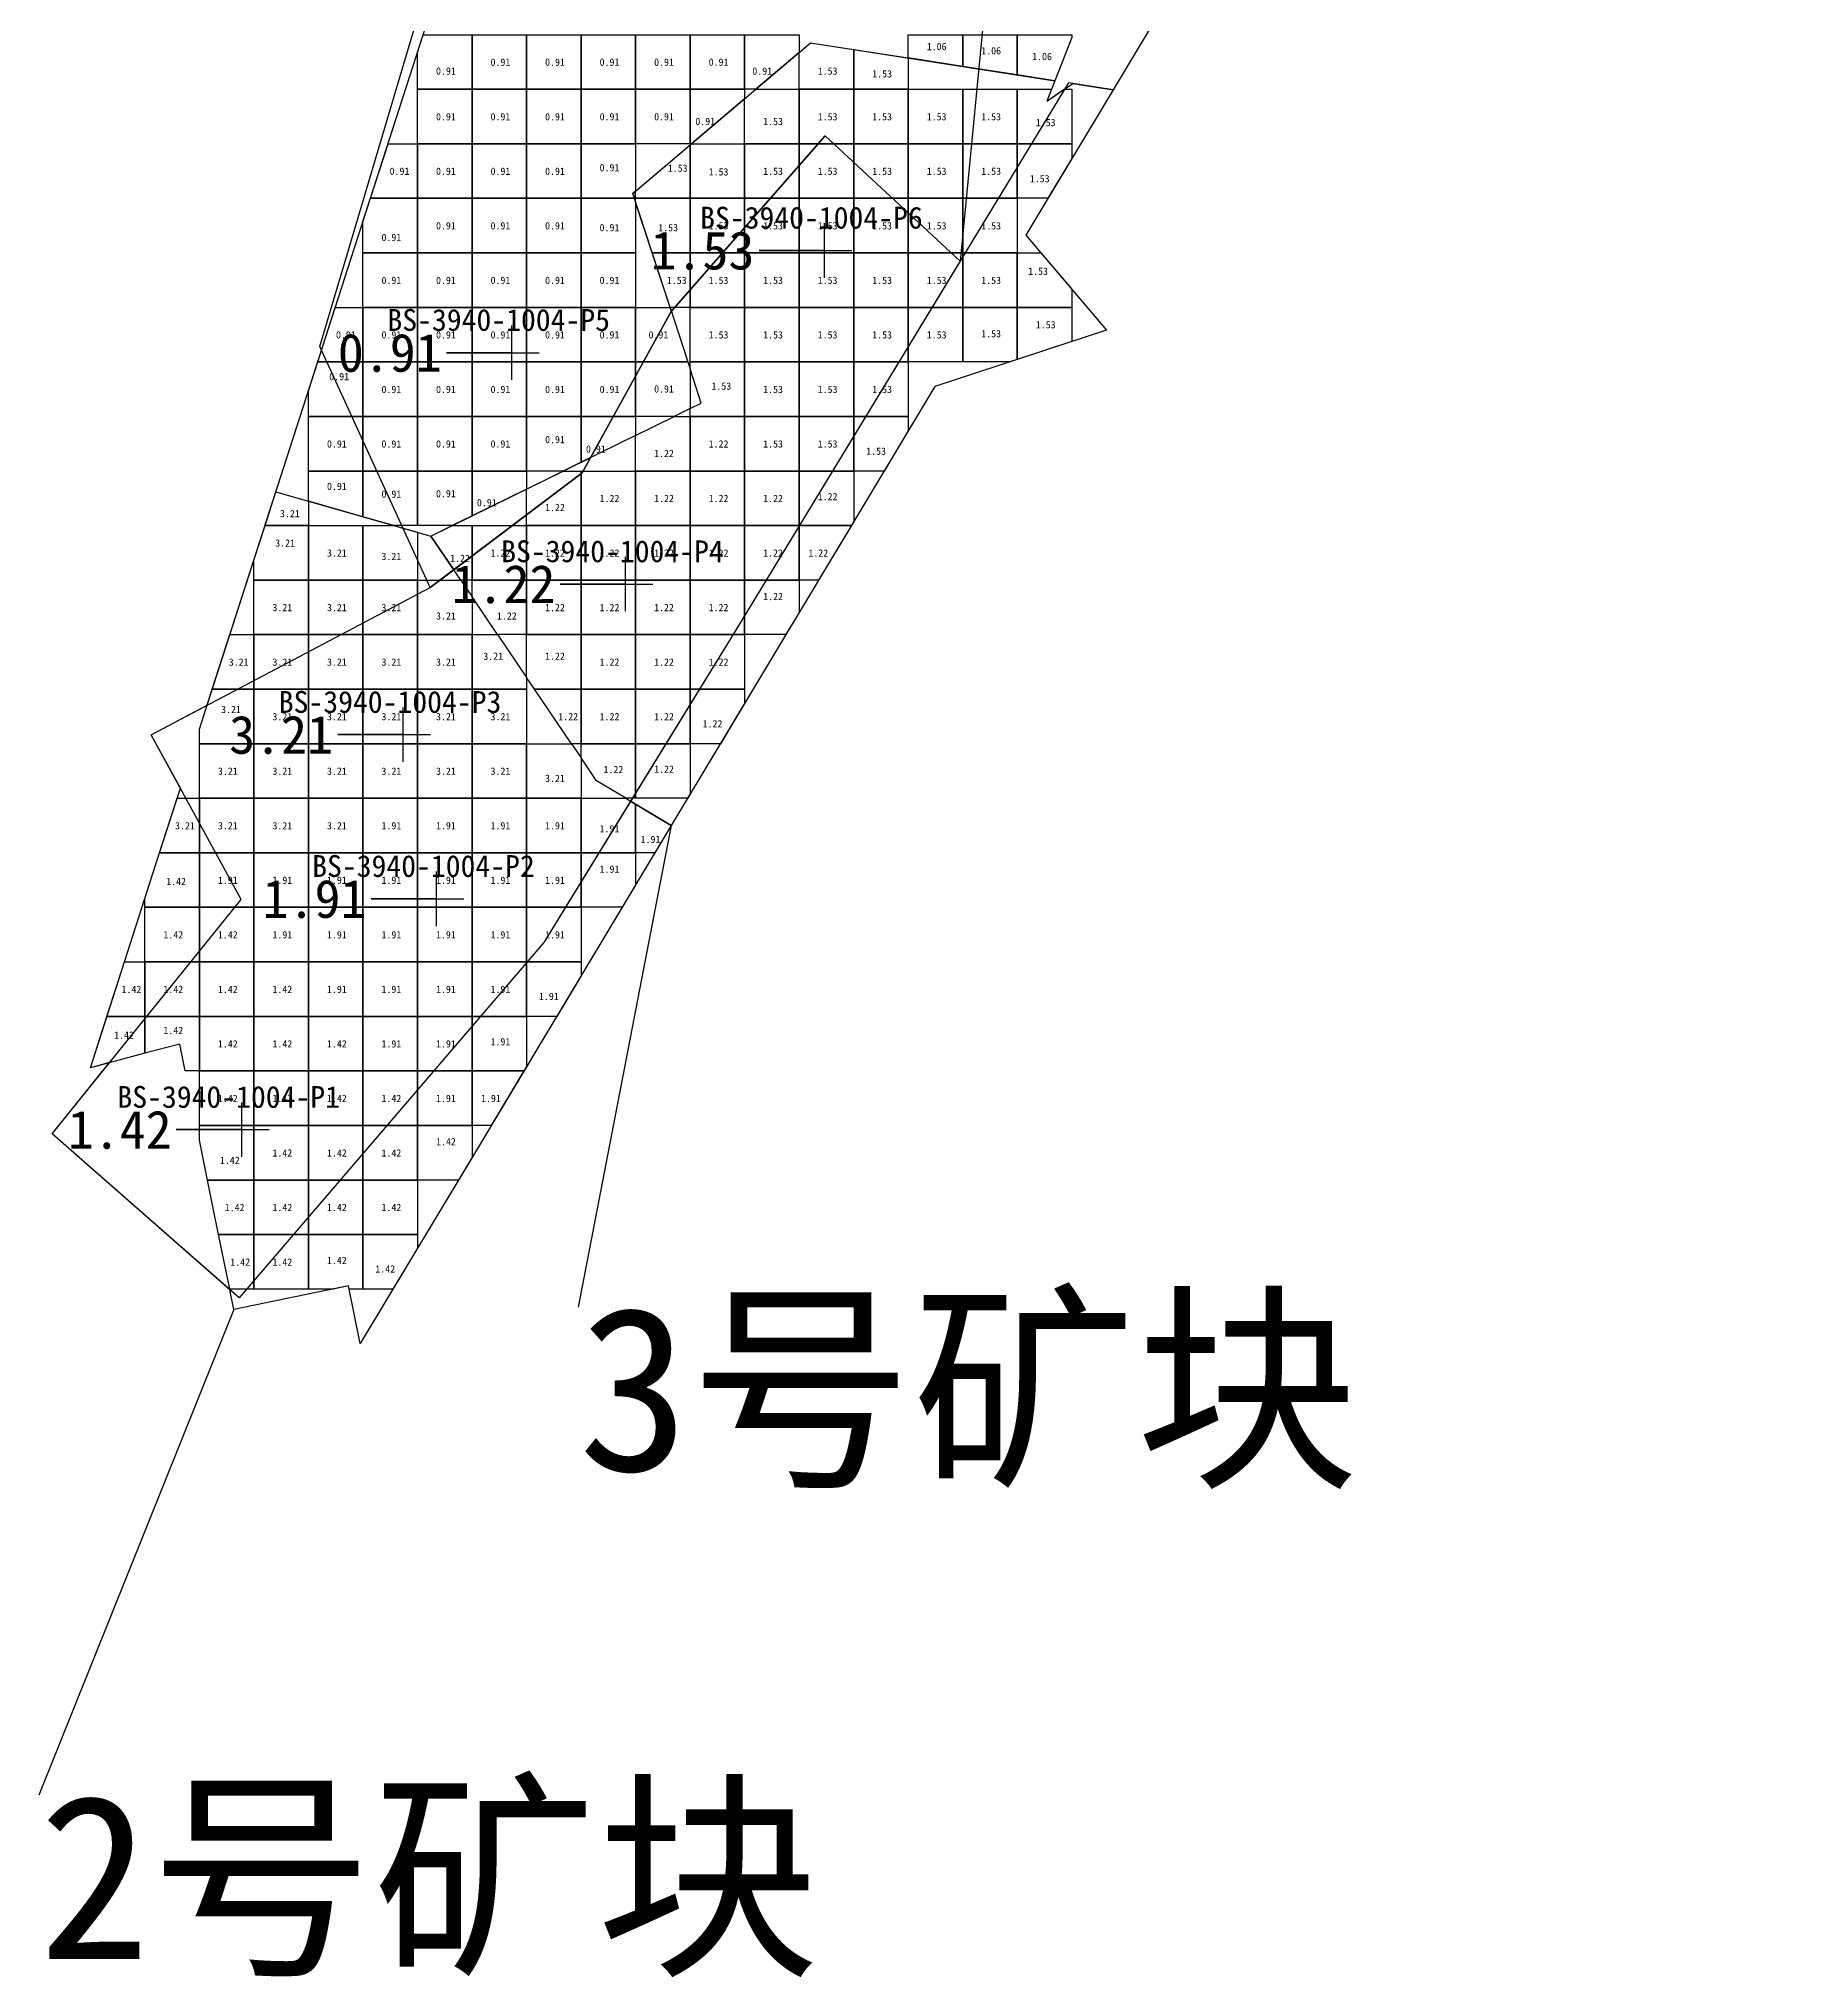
# Model space of a CAD drawing. Header units: metres. Extents: x 470001 to 470179, y 4349637 to 4349749.
# Drawn here: x 470083.65 to 470116.03, y 4349636.53 to 4349672.07 of the extents above; entities that cross this region are included whole.
import ezdxf

# ---------------------------------------------------------------- set-up
doc = ezdxf.new("R2010")
doc.units = ezdxf.units.M
for name, color, linetype in [('0.500-1.000', 4, 'Continuous'), ('1.000-1.500', 5, 'Continuous'), ('1.500-3.000', 1, 'Continuous'), ('点', 7, 'Continuous'), ('爆区方格网', 7, 'Continuous'), ('综合图_历史矿块', 7, 'Continuous'), ('钻孔', 7, 'Continuous')]:
    doc.layers.add(name, color=color, linetype=linetype)
doc.styles.add('CN_TTF', font='simsunb.ttf')

msp = doc.modelspace()

# ---------------------------------------------------------------- linework, layer by layer
at = {"color": 7}
for p, q in [((470095.246, 4349657.644), (470093.539, 4349648.816)), ((470087.224, 4349648.775), (470083.646, 4349639.864))]:
    msp.add_line(p, q, dxfattribs=at)
at = {"layer": '0.500-1.000', "color": 4, "lineweight": 30}
msp.add_lwpolyline([(470115.02, 4349709.778), (470114.596, 4349703.947), (470112.357, 4349697.804), (470110.9, 4349693.805), (470109.256, 4349689.295), (470107.801, 4349685.302), (470109.44, 4349681.278), (470103.349, 4349671.136), (470102.529, 4349671.263), (470096.438, 4349661.24), (470092.908, 4349655.501), (470087.319, 4349648.986), (470083.889, 4349651.991), (470083.889, 4349651.991), (470087.36, 4349656.288), (470085.709, 4349659.311), (470086.734, 4349659.852), (470090.14, 4349670.42), (470092.357, 4349677.3), (470094.487, 4349683.908), (470097.651, 4349693.726), (470098.004, 4349694.823), (470100.197, 4349701.627), (470101.938, 4349708.218)], dxfattribs=at)
at = {"layer": '1.000-1.500', "color": 5, "lineweight": 30}
msp.add_lwpolyline([(470083.889, 4349651.991), (470087.36, 4349656.288), (470085.709, 4349659.311), (470090.823, 4349662.009), (470091.256, 4349662.335), (470090.837, 4349662.953), (470093.772, 4349664.395), (470095.247, 4349667.068), (470095.249, 4349667.07), (470094.541, 4349669.234), (470097.8, 4349671.997), (470102.282, 4349671.302), (470102.136, 4349670.93), (470102.609, 4349671.251), (470103.349, 4349671.136), (470101.75, 4349668.473), (470103.23, 4349666.726), (470100.083, 4349665.697), (470098.817, 4349663.59), (470095.246, 4349657.644), (470094.501, 4349658.091), (470092.908, 4349655.501), (470087.319, 4349648.986), (470083.889, 4349651.991)], close=True, dxfattribs=at)
at = {"layer": '1.500-3.000', "color": 1, "lineweight": 30}
msp.add_lwpolyline([(470089.326, 4349649.203), (470087.224, 4349648.775), (470087.151, 4349649.133), (470083.889, 4349651.991), (470084.945, 4349653.298), (470084.592, 4349653.205), (470085.795, 4349656.939), (470086.244, 4349658.331), (470085.709, 4349659.311), (470086.734, 4349659.852), (470087.994, 4349663.762), (470090.837, 4349662.953), (470091.256, 4349662.335), (470093.614, 4349664.11), (470095.247, 4349667.068), (470098.071, 4349670.29), (470100.543, 4349667.995), (470096.438, 4349661.24), (470094.501, 4349658.091), (470095.246, 4349657.644), (470091.819, 4349651.938), (470089.541, 4349648.146), (470089.326, 4349649.203)], close=True, dxfattribs=at)
at = {"layer": '点', "color": 138, "true_color": 0x004c4c}
for p, q in [((470098.056, 4349667.691), (470098.056, 4349668.691)), ((470097.556, 4349668.191), (470098.556, 4349668.191)), ((470092.321, 4349665.816), (470092.321, 4349666.816)), ((470091.821, 4349666.316), (470092.821, 4349666.316)), ((470094.407, 4349661.574), (470094.407, 4349662.574)), ((470093.907, 4349662.074), (470094.907, 4349662.074)), ((470090.328, 4349658.812), (470090.328, 4349659.812)), ((470089.828, 4349659.312), (470090.828, 4349659.312)), ((470090.941, 4349655.803), (470090.941, 4349656.803)), ((470090.441, 4349656.303), (470091.441, 4349656.303)), ((470087.369, 4349651.57), (470087.369, 4349652.57)), ((470086.869, 4349652.07), (470087.869, 4349652.07))]:
    msp.add_line(p, q, dxfattribs=at)
at = {"layer": '爆区方格网', "color": 4}
for points in [[(470091.592, 4349672.146), (470091.592, 4349671.146), (470090.592, 4349671.146), (470090.592, 4349671.823), (470090.696, 4349672.146), (470091.592, 4349672.146)], [(470091.592, 4349671.146), (470091.592, 4349672.146), (470092.592, 4349672.146), (470092.592, 4349671.146), (470091.592, 4349671.146)], [(470092.592, 4349671.146), (470092.592, 4349672.146), (470093.592, 4349672.146), (470093.592, 4349671.146), (470092.592, 4349671.146)], [(470093.592, 4349671.146), (470093.592, 4349672.146), (470094.592, 4349672.146), (470094.592, 4349671.146), (470093.592, 4349671.146)], [(470094.592, 4349671.146), (470094.592, 4349672.146), (470095.592, 4349672.146), (470095.592, 4349671.146), (470094.592, 4349671.146)], [(470095.592, 4349671.146), (470095.592, 4349672.146), (470096.592, 4349672.146), (470096.592, 4349671.146), (470095.592, 4349671.146)], [(470096.592, 4349671.146), (470096.592, 4349672.146), (470097.592, 4349672.146), (470097.592, 4349671.821), (470096.795, 4349671.146), (470096.592, 4349671.146)], [(470099.592, 4349672.146), (470100.592, 4349672.146), (470100.592, 4349671.564), (470099.592, 4349671.719), (470099.592, 4349672.146)], [(470100.592, 4349672.146), (470101.592, 4349672.146), (470101.592, 4349671.409), (470100.592, 4349671.564), (470100.592, 4349672.146)], [(470101.592, 4349672.146), (470102.592, 4349672.146), (470102.592, 4349672.092), (470102.282, 4349671.302), (470101.592, 4349671.409), (470101.592, 4349672.146)], [(470090.592, 4349670.146), (470090.592, 4349671.146), (470091.592, 4349671.146), (470091.592, 4349670.146), (470090.592, 4349670.146)], [(470091.592, 4349670.146), (470091.592, 4349671.146), (470092.592, 4349671.146), (470092.592, 4349670.146), (470091.592, 4349670.146)], [(470092.592, 4349670.146), (470092.592, 4349671.146), (470093.592, 4349671.146), (470093.592, 4349670.146), (470092.592, 4349670.146)], [(470093.592, 4349670.146), (470093.592, 4349671.146), (470094.592, 4349671.146), (470094.592, 4349670.146), (470093.592, 4349670.146)], [(470094.592, 4349670.146), (470094.592, 4349671.146), (470095.592, 4349671.146), (470095.592, 4349670.146), (470094.592, 4349670.146)], [(470095.592, 4349670.146), (470095.592, 4349671.146), (470096.592, 4349671.146), (470096.592, 4349670.973), (470095.616, 4349670.146), (470095.592, 4349670.146)], [(470090.592, 4349670.146), (470090.592, 4349669.146), (470089.729, 4349669.146), (470090.051, 4349670.146), (470090.592, 4349670.146)], [(470090.592, 4349669.146), (470090.592, 4349670.146), (470091.592, 4349670.146), (470091.592, 4349669.146), (470090.592, 4349669.146)], [(470091.592, 4349669.146), (470091.592, 4349670.146), (470092.592, 4349670.146), (470092.592, 4349669.146), (470091.592, 4349669.146)], [(470092.592, 4349669.146), (470092.592, 4349670.146), (470093.592, 4349670.146), (470093.592, 4349669.146), (470092.592, 4349669.146)], [(470093.592, 4349669.146), (470093.592, 4349670.146), (470094.592, 4349670.146), (470094.592, 4349669.278), (470094.541, 4349669.234), (470094.57, 4349669.146), (470093.592, 4349669.146)], [(470090.592, 4349669.146), (470090.592, 4349668.146), (470089.592, 4349668.146), (470089.592, 4349668.72), (470089.729, 4349669.146), (470090.592, 4349669.146)], [(470090.592, 4349668.146), (470090.592, 4349669.146), (470091.592, 4349669.146), (470091.592, 4349668.146), (470090.592, 4349668.146)], [(470091.592, 4349668.146), (470091.592, 4349669.146), (470092.592, 4349669.146), (470092.592, 4349668.146), (470091.592, 4349668.146)], [(470092.592, 4349668.146), (470092.592, 4349669.146), (470093.592, 4349669.146), (470093.592, 4349668.146), (470092.592, 4349668.146)], [(470094.592, 4349668.146), (470093.592, 4349668.146), (470093.592, 4349669.146), (470094.57, 4349669.146), (470094.592, 4349669.078), (470094.592, 4349668.146)], [(470089.592, 4349667.146), (470089.592, 4349668.146), (470090.592, 4349668.146), (470090.592, 4349667.146), (470089.592, 4349667.146)], [(470090.592, 4349667.146), (470090.592, 4349668.146), (470091.592, 4349668.146), (470091.592, 4349667.146), (470090.592, 4349667.146)], [(470091.592, 4349667.146), (470091.592, 4349668.146), (470092.592, 4349668.146), (470092.592, 4349667.146), (470091.592, 4349667.146)], [(470092.592, 4349667.146), (470092.592, 4349668.146), (470093.592, 4349668.146), (470093.592, 4349667.146), (470092.592, 4349667.146)], [(470093.592, 4349667.146), (470093.592, 4349668.146), (470094.592, 4349668.146), (470094.592, 4349667.146), (470093.592, 4349667.146)], [(470089.592, 4349667.146), (470089.592, 4349666.146), (470088.762, 4349666.146), (470089.085, 4349667.146), (470089.592, 4349667.146)], [(470089.592, 4349666.146), (470089.592, 4349667.146), (470090.592, 4349667.146), (470090.592, 4349666.146), (470089.592, 4349666.146)], [(470090.592, 4349666.146), (470090.592, 4349667.146), (470091.592, 4349667.146), (470091.592, 4349666.146), (470090.592, 4349666.146)], [(470091.592, 4349666.146), (470091.592, 4349667.146), (470092.592, 4349667.146), (470092.592, 4349666.146), (470091.592, 4349666.146)], [(470092.592, 4349666.146), (470092.592, 4349667.146), (470093.592, 4349667.146), (470093.592, 4349666.146), (470092.592, 4349666.146)], [(470093.592, 4349666.146), (470093.592, 4349667.146), (470094.592, 4349667.146), (470094.592, 4349666.146), (470093.592, 4349666.146)], [(470094.592, 4349666.146), (470094.592, 4349667.146), (470095.224, 4349667.146), (470095.551, 4349666.146), (470094.592, 4349666.146)], [(470089.592, 4349666.146), (470089.592, 4349665.146), (470088.592, 4349665.146), (470088.592, 4349665.617), (470088.762, 4349666.146), (470089.592, 4349666.146)], [(470089.592, 4349665.146), (470089.592, 4349666.146), (470090.592, 4349666.146), (470090.592, 4349665.146), (470089.592, 4349665.146)], [(470090.592, 4349665.146), (470090.592, 4349666.146), (470091.592, 4349666.146), (470091.592, 4349665.146), (470090.592, 4349665.146)], [(470091.592, 4349665.146), (470091.592, 4349666.146), (470092.592, 4349666.146), (470092.592, 4349665.146), (470091.592, 4349665.146)], [(470092.592, 4349665.146), (470092.592, 4349666.146), (470093.592, 4349666.146), (470093.592, 4349665.146), (470092.592, 4349665.146)], [(470093.592, 4349665.146), (470093.592, 4349666.146), (470094.592, 4349666.146), (470094.592, 4349665.146), (470093.592, 4349665.146)], [(470095.592, 4349665.291), (470095.297, 4349665.146), (470094.592, 4349665.146), (470094.592, 4349666.146), (470095.551, 4349666.146), (470095.592, 4349666.02), (470095.592, 4349665.291)], [(470088.592, 4349664.146), (470088.592, 4349665.146), (470089.592, 4349665.146), (470089.592, 4349664.146), (470088.592, 4349664.146)], [(470089.592, 4349664.146), (470089.592, 4349665.146), (470090.592, 4349665.146), (470090.592, 4349664.146), (470089.592, 4349664.146)], [(470090.592, 4349664.146), (470090.592, 4349665.146), (470091.592, 4349665.146), (470091.592, 4349664.146), (470090.592, 4349664.146)], [(470091.592, 4349664.146), (470091.592, 4349665.146), (470092.592, 4349665.146), (470092.592, 4349664.146), (470091.592, 4349664.146)], [(470092.592, 4349664.146), (470092.592, 4349665.146), (470093.592, 4349665.146), (470093.592, 4349664.307), (470093.264, 4349664.146), (470092.592, 4349664.146)], [(470093.592, 4349665.146), (470094.592, 4349665.146), (470094.592, 4349664.799), (470093.592, 4349664.307), (470093.592, 4349665.146)], [(470088.592, 4349664.146), (470089.592, 4349664.146), (470089.592, 4349663.307), (470088.592, 4349663.592), (470088.592, 4349664.146)], [(470089.592, 4349664.146), (470090.592, 4349664.146), (470090.592, 4349663.146), (470090.159, 4349663.146), (470089.592, 4349663.307), (470089.592, 4349664.146)], [(470090.592, 4349663.146), (470090.592, 4349664.146), (470091.592, 4349664.146), (470091.592, 4349663.324), (470091.23, 4349663.146), (470090.592, 4349663.146)], [(470091.592, 4349664.146), (470092.592, 4349664.146), (470092.592, 4349663.815), (470091.592, 4349663.324), (470091.592, 4349664.146)]]:
    msp.add_lwpolyline(points, close=True, dxfattribs=at)
at = {"layer": '爆区方格网', "color": 5}
for points in [[(470098.592, 4349671.146), (470097.592, 4349671.146), (470097.592, 4349671.821), (470097.8, 4349671.997), (470098.592, 4349671.874), (470098.592, 4349671.146)], [(470099.592, 4349671.146), (470098.592, 4349671.146), (470098.592, 4349671.874), (470099.592, 4349671.719), (470099.592, 4349671.146)], [(470097.592, 4349671.146), (470097.592, 4349670.146), (470096.592, 4349670.146), (470096.592, 4349670.973), (470096.795, 4349671.146), (470097.592, 4349671.146)], [(470097.592, 4349670.146), (470097.592, 4349671.146), (470098.592, 4349671.146), (470098.592, 4349670.146), (470097.592, 4349670.146)], [(470098.592, 4349670.146), (470098.592, 4349671.146), (470099.592, 4349671.146), (470099.592, 4349670.146), (470098.592, 4349670.146)], [(470099.592, 4349670.146), (470099.592, 4349671.146), (470100.592, 4349671.146), (470100.592, 4349670.146), (470099.592, 4349670.146)], [(470100.592, 4349670.146), (470100.592, 4349671.146), (470101.592, 4349671.146), (470101.592, 4349670.146), (470100.592, 4349670.146)], [(470102.592, 4349671.146), (470102.592, 4349670.146), (470101.592, 4349670.146), (470101.592, 4349671.146), (470102.22, 4349671.146), (470102.136, 4349670.93), (470102.454, 4349671.146), (470102.592, 4349671.146)], [(470095.592, 4349669.146), (470094.592, 4349669.146), (470094.592, 4349669.278), (470095.592, 4349670.125), (470095.592, 4349669.146)], [(470096.592, 4349670.146), (470096.592, 4349669.146), (470095.592, 4349669.146), (470095.592, 4349670.125), (470095.616, 4349670.146), (470096.592, 4349670.146)], [(470096.592, 4349669.146), (470096.592, 4349670.146), (470097.592, 4349670.146), (470097.592, 4349669.146), (470096.592, 4349669.146)], [(470097.592, 4349669.146), (470097.592, 4349670.146), (470098.592, 4349670.146), (470098.592, 4349669.146), (470097.592, 4349669.146)], [(470098.592, 4349669.146), (470098.592, 4349670.146), (470099.592, 4349670.146), (470099.592, 4349669.146), (470098.592, 4349669.146)], [(470099.592, 4349669.146), (470099.592, 4349670.146), (470100.592, 4349670.146), (470100.592, 4349669.146), (470099.592, 4349669.146)], [(470100.592, 4349669.146), (470100.592, 4349670.146), (470101.592, 4349670.146), (470101.592, 4349669.146), (470100.592, 4349669.146)], [(470101.592, 4349669.146), (470101.592, 4349670.146), (470102.592, 4349670.146), (470102.592, 4349669.875), (470102.154, 4349669.146), (470101.592, 4349669.146)], [(470094.592, 4349669.146), (470095.592, 4349669.146), (470095.592, 4349668.146), (470094.897, 4349668.146), (470094.592, 4349669.078), (470094.592, 4349669.146)], [(470095.592, 4349668.146), (470095.592, 4349669.146), (470096.592, 4349669.146), (470096.592, 4349668.146), (470095.592, 4349668.146)], [(470096.592, 4349668.146), (470096.592, 4349669.146), (470097.592, 4349669.146), (470097.592, 4349668.146), (470096.592, 4349668.146)], [(470097.592, 4349668.146), (470097.592, 4349669.146), (470098.592, 4349669.146), (470098.592, 4349668.146), (470097.592, 4349668.146)], [(470098.592, 4349668.146), (470098.592, 4349669.146), (470099.592, 4349669.146), (470099.592, 4349668.146), (470098.592, 4349668.146)], [(470099.592, 4349668.146), (470099.592, 4349669.146), (470100.592, 4349669.146), (470100.592, 4349668.146), (470099.592, 4349668.146)], [(470100.592, 4349668.146), (470100.592, 4349669.146), (470101.592, 4349669.146), (470101.592, 4349668.146), (470100.592, 4349668.146)], [(470095.592, 4349668.146), (470095.592, 4349667.146), (470095.224, 4349667.146), (470094.897, 4349668.146), (470095.592, 4349668.146)], [(470095.592, 4349667.146), (470095.592, 4349668.146), (470096.592, 4349668.146), (470096.592, 4349667.146), (470095.592, 4349667.146)], [(470096.592, 4349667.146), (470096.592, 4349668.146), (470097.592, 4349668.146), (470097.592, 4349667.146), (470096.592, 4349667.146)], [(470097.592, 4349667.146), (470097.592, 4349668.146), (470098.592, 4349668.146), (470098.592, 4349667.146), (470097.592, 4349667.146)], [(470098.592, 4349667.146), (470098.592, 4349668.146), (470099.592, 4349668.146), (470099.592, 4349667.146), (470098.592, 4349667.146)], [(470099.592, 4349667.146), (470099.592, 4349668.146), (470100.592, 4349668.146), (470100.592, 4349667.146), (470099.592, 4349667.146)], [(470100.592, 4349667.146), (470100.592, 4349668.146), (470101.592, 4349668.146), (470101.592, 4349667.146), (470100.592, 4349667.146)], [(470102.592, 4349667.146), (470101.592, 4349667.146), (470101.592, 4349668.146), (470102.027, 4349668.146), (470102.592, 4349667.48), (470102.592, 4349667.146)], [(470095.592, 4349666.146), (470095.592, 4349667.146), (470096.592, 4349667.146), (470096.592, 4349666.146), (470095.592, 4349666.146)], [(470096.592, 4349666.146), (470096.592, 4349667.146), (470097.592, 4349667.146), (470097.592, 4349666.146), (470096.592, 4349666.146)], [(470097.592, 4349666.146), (470097.592, 4349667.146), (470098.592, 4349667.146), (470098.592, 4349666.146), (470097.592, 4349666.146)], [(470098.592, 4349666.146), (470098.592, 4349667.146), (470099.592, 4349667.146), (470099.592, 4349666.146), (470098.592, 4349666.146)], [(470099.592, 4349666.146), (470099.592, 4349667.146), (470100.592, 4349667.146), (470100.592, 4349666.146), (470099.592, 4349666.146)], [(470100.592, 4349666.146), (470100.592, 4349667.146), (470101.592, 4349667.146), (470101.592, 4349666.191), (470101.454, 4349666.146), (470100.592, 4349666.146)], [(470101.592, 4349667.146), (470102.592, 4349667.146), (470102.592, 4349666.518), (470101.592, 4349666.191), (470101.592, 4349667.146)], [(470095.592, 4349666.146), (470096.592, 4349666.146), (470096.592, 4349665.146), (470095.592, 4349665.146), (470095.592, 4349665.291), (470095.797, 4349665.392), (470095.592, 4349666.02), (470095.592, 4349666.146)], [(470096.592, 4349665.146), (470096.592, 4349666.146), (470097.592, 4349666.146), (470097.592, 4349665.146), (470096.592, 4349665.146)], [(470097.592, 4349665.146), (470097.592, 4349666.146), (470098.592, 4349666.146), (470098.592, 4349665.146), (470097.592, 4349665.146)], [(470098.592, 4349665.146), (470098.592, 4349666.146), (470099.592, 4349666.146), (470099.592, 4349665.146), (470098.592, 4349665.146)], [(470095.592, 4349665.146), (470095.592, 4349664.146), (470094.592, 4349664.146), (470094.592, 4349664.799), (470095.297, 4349665.146), (470095.592, 4349665.146)], [(470095.592, 4349664.146), (470095.592, 4349665.146), (470096.592, 4349665.146), (470096.592, 4349664.146), (470095.592, 4349664.146)], [(470096.592, 4349664.146), (470096.592, 4349665.146), (470097.592, 4349665.146), (470097.592, 4349664.146), (470096.592, 4349664.146)], [(470097.592, 4349664.146), (470097.592, 4349665.146), (470098.592, 4349665.146), (470098.592, 4349664.146), (470097.592, 4349664.146)], [(470098.592, 4349664.146), (470098.592, 4349665.146), (470099.592, 4349665.146), (470099.592, 4349664.88), (470099.151, 4349664.146), (470098.592, 4349664.146)], [(470093.592, 4349664.146), (470093.592, 4349663.146), (470092.592, 4349663.146), (470092.592, 4349663.815), (470093.264, 4349664.146), (470093.592, 4349664.146)], [(470093.592, 4349663.146), (470093.592, 4349664.146), (470094.592, 4349664.146), (470094.592, 4349663.146), (470093.592, 4349663.146)], [(470094.592, 4349663.146), (470094.592, 4349664.146), (470095.592, 4349664.146), (470095.592, 4349663.146), (470094.592, 4349663.146)], [(470095.592, 4349663.146), (470095.592, 4349664.146), (470096.592, 4349664.146), (470096.592, 4349663.146), (470095.592, 4349663.146)], [(470096.592, 4349663.146), (470096.592, 4349664.146), (470097.592, 4349664.146), (470097.592, 4349663.146), (470096.592, 4349663.146)], [(470097.592, 4349663.146), (470097.592, 4349664.146), (470098.592, 4349664.146), (470098.592, 4349663.215), (470098.55, 4349663.146), (470097.592, 4349663.146)], [(470091.592, 4349663.146), (470091.592, 4349662.146), (470091.384, 4349662.146), (470090.837, 4349662.953), (470091.23, 4349663.146), (470091.592, 4349663.146)], [(470091.592, 4349662.146), (470091.592, 4349663.146), (470092.592, 4349663.146), (470092.592, 4349662.146), (470091.592, 4349662.146)], [(470092.592, 4349662.146), (470092.592, 4349663.146), (470093.592, 4349663.146), (470093.592, 4349662.146), (470092.592, 4349662.146)], [(470093.592, 4349662.146), (470093.592, 4349663.146), (470094.592, 4349663.146), (470094.592, 4349662.146), (470093.592, 4349662.146)], [(470094.592, 4349662.146), (470094.592, 4349663.146), (470095.592, 4349663.146), (470095.592, 4349662.146), (470094.592, 4349662.146)], [(470095.592, 4349662.146), (470095.592, 4349663.146), (470096.592, 4349663.146), (470096.592, 4349662.146), (470095.592, 4349662.146)], [(470096.592, 4349662.146), (470096.592, 4349663.146), (470097.592, 4349663.146), (470097.592, 4349662.146), (470096.592, 4349662.146)], [(470097.592, 4349662.146), (470097.592, 4349663.146), (470098.55, 4349663.146), (470097.949, 4349662.146), (470097.592, 4349662.146)], [(470091.592, 4349662.146), (470092.592, 4349662.146), (470092.592, 4349661.146), (470092.061, 4349661.146), (470091.592, 4349661.838), (470091.592, 4349662.146)], [(470092.592, 4349661.146), (470092.592, 4349662.146), (470093.592, 4349662.146), (470093.592, 4349661.146), (470092.592, 4349661.146)], [(470093.592, 4349661.146), (470093.592, 4349662.146), (470094.592, 4349662.146), (470094.592, 4349661.146), (470093.592, 4349661.146)], [(470094.592, 4349661.146), (470094.592, 4349662.146), (470095.592, 4349662.146), (470095.592, 4349661.146), (470094.592, 4349661.146)], [(470095.592, 4349661.146), (470095.592, 4349662.146), (470096.592, 4349662.146), (470096.592, 4349661.146), (470095.592, 4349661.146)], [(470096.592, 4349661.146), (470096.592, 4349662.146), (470097.592, 4349662.146), (470097.592, 4349661.55), (470097.349, 4349661.146), (470096.592, 4349661.146)], [(470092.592, 4349661.146), (470093.592, 4349661.146), (470093.592, 4349660.146), (470092.738, 4349660.146), (470092.592, 4349660.362), (470092.592, 4349661.146)], [(470093.592, 4349660.146), (470093.592, 4349661.146), (470094.592, 4349661.146), (470094.592, 4349660.146), (470093.592, 4349660.146)], [(470094.592, 4349660.146), (470094.592, 4349661.146), (470095.592, 4349661.146), (470095.592, 4349660.146), (470094.592, 4349660.146)], [(470095.592, 4349660.146), (470095.592, 4349661.146), (470096.592, 4349661.146), (470096.592, 4349660.146), (470095.592, 4349660.146)], [(470093.592, 4349660.146), (470093.592, 4349659.146), (470093.415, 4349659.146), (470092.738, 4349660.146), (470093.592, 4349660.146)], [(470093.592, 4349659.146), (470093.592, 4349660.146), (470094.592, 4349660.146), (470094.592, 4349659.146), (470093.592, 4349659.146)], [(470094.592, 4349659.146), (470094.592, 4349660.146), (470095.592, 4349660.146), (470095.592, 4349659.146), (470094.592, 4349659.146)], [(470095.592, 4349659.146), (470095.592, 4349660.146), (470096.592, 4349660.146), (470096.592, 4349659.885), (470096.148, 4349659.146), (470095.592, 4349659.146)], [(470093.592, 4349659.146), (470094.592, 4349659.146), (470094.592, 4349658.146), (470094.41, 4349658.146), (470093.874, 4349658.468), (470093.592, 4349658.885), (470093.592, 4349659.146)], [(470094.592, 4349658.146), (470094.592, 4349659.146), (470095.592, 4349659.146), (470095.592, 4349658.22), (470095.547, 4349658.146), (470094.592, 4349658.146)]]:
    msp.add_lwpolyline(points, close=True, dxfattribs=at)
at = {"layer": '爆区方格网', "color": 1}
for points in [[(470088.592, 4349663.146), (470087.796, 4349663.146), (470087.994, 4349663.762), (470088.592, 4349663.592), (470088.592, 4349663.146)], [(470088.592, 4349663.146), (470088.592, 4349662.146), (470087.592, 4349662.146), (470087.592, 4349662.514), (470087.796, 4349663.146), (470088.592, 4349663.146)], [(470088.592, 4349662.146), (470088.592, 4349663.146), (470089.592, 4349663.146), (470089.592, 4349662.146), (470088.592, 4349662.146)], [(470090.592, 4349662.146), (470089.592, 4349662.146), (470089.592, 4349663.146), (470090.159, 4349663.146), (470090.592, 4349663.022), (470090.592, 4349662.146)], [(470087.592, 4349661.146), (470087.592, 4349662.146), (470088.592, 4349662.146), (470088.592, 4349661.146), (470087.592, 4349661.146)], [(470088.592, 4349661.146), (470088.592, 4349662.146), (470089.592, 4349662.146), (470089.592, 4349661.146), (470088.592, 4349661.146)], [(470089.592, 4349661.146), (470089.592, 4349662.146), (470090.592, 4349662.146), (470090.592, 4349661.146), (470089.592, 4349661.146)], [(470091.592, 4349661.146), (470090.592, 4349661.146), (470090.592, 4349662.146), (470091.384, 4349662.146), (470091.592, 4349661.838), (470091.592, 4349661.146)], [(470087.592, 4349661.146), (470087.592, 4349660.146), (470086.829, 4349660.146), (470087.151, 4349661.146), (470087.592, 4349661.146)], [(470087.592, 4349660.146), (470087.592, 4349661.146), (470088.592, 4349661.146), (470088.592, 4349660.146), (470087.592, 4349660.146)], [(470088.592, 4349660.146), (470088.592, 4349661.146), (470089.592, 4349661.146), (470089.592, 4349660.146), (470088.592, 4349660.146)], [(470089.592, 4349660.146), (470089.592, 4349661.146), (470090.592, 4349661.146), (470090.592, 4349660.146), (470089.592, 4349660.146)], [(470090.592, 4349660.146), (470090.592, 4349661.146), (470091.592, 4349661.146), (470091.592, 4349660.146), (470090.592, 4349660.146)], [(470092.592, 4349660.146), (470091.592, 4349660.146), (470091.592, 4349661.146), (470092.061, 4349661.146), (470092.592, 4349660.362), (470092.592, 4349660.146)], [(470087.592, 4349660.146), (470087.592, 4349659.146), (470086.592, 4349659.146), (470086.592, 4349659.411), (470086.829, 4349660.146), (470087.592, 4349660.146)], [(470087.592, 4349659.146), (470087.592, 4349660.146), (470088.592, 4349660.146), (470088.592, 4349659.146), (470087.592, 4349659.146)], [(470088.592, 4349659.146), (470088.592, 4349660.146), (470089.592, 4349660.146), (470089.592, 4349659.146), (470088.592, 4349659.146)], [(470089.592, 4349659.146), (470089.592, 4349660.146), (470090.592, 4349660.146), (470090.592, 4349659.146), (470089.592, 4349659.146)], [(470090.592, 4349659.146), (470090.592, 4349660.146), (470091.592, 4349660.146), (470091.592, 4349659.146), (470090.592, 4349659.146)], [(470091.592, 4349659.146), (470091.592, 4349660.146), (470092.592, 4349660.146), (470092.592, 4349659.146), (470091.592, 4349659.146)], [(470086.592, 4349658.146), (470086.592, 4349659.146), (470087.592, 4349659.146), (470087.592, 4349658.146), (470086.592, 4349658.146)], [(470087.592, 4349658.146), (470087.592, 4349659.146), (470088.592, 4349659.146), (470088.592, 4349658.146), (470087.592, 4349658.146)], [(470088.592, 4349658.146), (470088.592, 4349659.146), (470089.592, 4349659.146), (470089.592, 4349658.146), (470088.592, 4349658.146)], [(470089.592, 4349658.146), (470089.592, 4349659.146), (470090.592, 4349659.146), (470090.592, 4349658.146), (470089.592, 4349658.146)], [(470090.592, 4349658.146), (470090.592, 4349659.146), (470091.592, 4349659.146), (470091.592, 4349658.146), (470090.592, 4349658.146)], [(470091.592, 4349658.146), (470091.592, 4349659.146), (470092.592, 4349659.146), (470092.592, 4349658.146), (470091.592, 4349658.146)], [(470093.592, 4349658.146), (470092.592, 4349658.146), (470092.592, 4349659.146), (470093.415, 4349659.146), (470093.592, 4349658.885), (470093.592, 4349658.146)], [(470086.592, 4349658.146), (470086.592, 4349657.146), (470085.862, 4349657.146), (470086.184, 4349658.146), (470086.592, 4349658.146)], [(470086.592, 4349657.146), (470086.592, 4349658.146), (470087.592, 4349658.146), (470087.592, 4349657.146), (470086.592, 4349657.146)], [(470087.592, 4349657.146), (470087.592, 4349658.146), (470088.592, 4349658.146), (470088.592, 4349657.146), (470087.592, 4349657.146)], [(470088.592, 4349657.146), (470088.592, 4349658.146), (470089.592, 4349658.146), (470089.592, 4349657.146), (470088.592, 4349657.146)], [(470089.592, 4349657.146), (470089.592, 4349658.146), (470090.592, 4349658.146), (470090.592, 4349657.146), (470089.592, 4349657.146)], [(470090.592, 4349657.146), (470090.592, 4349658.146), (470091.592, 4349658.146), (470091.592, 4349657.146), (470090.592, 4349657.146)], [(470091.592, 4349657.146), (470091.592, 4349658.146), (470092.592, 4349658.146), (470092.592, 4349657.146), (470091.592, 4349657.146)], [(470092.592, 4349657.146), (470092.592, 4349658.146), (470093.592, 4349658.146), (470093.592, 4349657.146), (470092.592, 4349657.146)], [(470094.592, 4349657.146), (470093.592, 4349657.146), (470093.592, 4349658.146), (470094.41, 4349658.146), (470094.592, 4349658.037), (470094.592, 4349657.146)], [(470094.592, 4349657.146), (470094.592, 4349658.037), (470095.246, 4349657.644), (470094.947, 4349657.146), (470094.592, 4349657.146)], [(470086.592, 4349657.146), (470086.592, 4349656.146), (470085.592, 4349656.146), (470085.592, 4349656.308), (470085.795, 4349656.939), (470085.862, 4349657.146), (470086.592, 4349657.146)], [(470086.592, 4349656.146), (470086.592, 4349657.146), (470087.592, 4349657.146), (470087.592, 4349656.146), (470086.592, 4349656.146)], [(470087.592, 4349656.146), (470087.592, 4349657.146), (470088.592, 4349657.146), (470088.592, 4349656.146), (470087.592, 4349656.146)], [(470088.592, 4349656.146), (470088.592, 4349657.146), (470089.592, 4349657.146), (470089.592, 4349656.146), (470088.592, 4349656.146)], [(470089.592, 4349656.146), (470089.592, 4349657.146), (470090.592, 4349657.146), (470090.592, 4349656.146), (470089.592, 4349656.146)], [(470090.592, 4349656.146), (470090.592, 4349657.146), (470091.592, 4349657.146), (470091.592, 4349656.146), (470090.592, 4349656.146)], [(470091.592, 4349656.146), (470091.592, 4349657.146), (470092.592, 4349657.146), (470092.592, 4349656.146), (470091.592, 4349656.146)], [(470092.592, 4349656.146), (470092.592, 4349657.146), (470093.592, 4349657.146), (470093.592, 4349656.146), (470092.592, 4349656.146)], [(470093.592, 4349656.146), (470093.592, 4349657.146), (470094.592, 4349657.146), (470094.592, 4349656.555), (470094.346, 4349656.146), (470093.592, 4349656.146)], [(470085.592, 4349655.146), (470085.592, 4349656.146), (470086.592, 4349656.146), (470086.592, 4349655.146), (470085.592, 4349655.146)], [(470086.592, 4349655.146), (470086.592, 4349656.146), (470087.592, 4349656.146), (470087.592, 4349655.146), (470086.592, 4349655.146)], [(470087.592, 4349655.146), (470087.592, 4349656.146), (470088.592, 4349656.146), (470088.592, 4349655.146), (470087.592, 4349655.146)], [(470088.592, 4349655.146), (470088.592, 4349656.146), (470089.592, 4349656.146), (470089.592, 4349655.146), (470088.592, 4349655.146)], [(470089.592, 4349655.146), (470089.592, 4349656.146), (470090.592, 4349656.146), (470090.592, 4349655.146), (470089.592, 4349655.146)], [(470090.592, 4349655.146), (470090.592, 4349656.146), (470091.592, 4349656.146), (470091.592, 4349655.146), (470090.592, 4349655.146)], [(470091.592, 4349655.146), (470091.592, 4349656.146), (470092.592, 4349656.146), (470092.592, 4349655.146), (470091.592, 4349655.146)], [(470092.592, 4349655.146), (470092.592, 4349656.146), (470093.592, 4349656.146), (470093.592, 4349655.146), (470092.592, 4349655.146)], [(470085.592, 4349655.146), (470085.592, 4349654.146), (470084.895, 4349654.146), (470085.217, 4349655.146), (470085.592, 4349655.146)], [(470085.592, 4349654.146), (470085.592, 4349655.146), (470086.592, 4349655.146), (470086.592, 4349654.146), (470085.592, 4349654.146)], [(470086.592, 4349654.146), (470086.592, 4349655.146), (470087.592, 4349655.146), (470087.592, 4349654.146), (470086.592, 4349654.146)], [(470087.592, 4349654.146), (470087.592, 4349655.146), (470088.592, 4349655.146), (470088.592, 4349654.146), (470087.592, 4349654.146)], [(470088.592, 4349654.146), (470088.592, 4349655.146), (470089.592, 4349655.146), (470089.592, 4349654.146), (470088.592, 4349654.146)], [(470089.592, 4349654.146), (470089.592, 4349655.146), (470090.592, 4349655.146), (470090.592, 4349654.146), (470089.592, 4349654.146)], [(470090.592, 4349654.146), (470090.592, 4349655.146), (470091.592, 4349655.146), (470091.592, 4349654.146), (470090.592, 4349654.146)], [(470091.592, 4349654.146), (470091.592, 4349655.146), (470092.592, 4349655.146), (470092.592, 4349654.146), (470091.592, 4349654.146)], [(470092.592, 4349654.146), (470092.592, 4349655.146), (470093.592, 4349655.146), (470093.592, 4349654.89), (470093.145, 4349654.146), (470092.592, 4349654.146)], [(470085.592, 4349654.146), (470085.592, 4349653.469), (470084.592, 4349653.205), (470084.895, 4349654.146), (470085.592, 4349654.146)], [(470085.592, 4349654.146), (470086.592, 4349654.146), (470086.592, 4349653.146), (470086.333, 4349653.146), (470086.233, 4349653.638), (470085.592, 4349653.469), (470085.592, 4349654.146)], [(470086.592, 4349653.146), (470086.592, 4349654.146), (470087.592, 4349654.146), (470087.592, 4349653.146), (470086.592, 4349653.146)], [(470087.592, 4349653.146), (470087.592, 4349654.146), (470088.592, 4349654.146), (470088.592, 4349653.146), (470087.592, 4349653.146)], [(470088.592, 4349653.146), (470088.592, 4349654.146), (470089.592, 4349654.146), (470089.592, 4349653.146), (470088.592, 4349653.146)], [(470089.592, 4349653.146), (470089.592, 4349654.146), (470090.592, 4349654.146), (470090.592, 4349653.146), (470089.592, 4349653.146)], [(470090.592, 4349653.146), (470090.592, 4349654.146), (470091.592, 4349654.146), (470091.592, 4349653.146), (470090.592, 4349653.146)], [(470091.592, 4349653.146), (470091.592, 4349654.146), (470092.592, 4349654.146), (470092.592, 4349653.225), (470092.544, 4349653.146), (470091.592, 4349653.146)], [(470086.592, 4349652.146), (470086.592, 4349653.146), (470087.592, 4349653.146), (470087.592, 4349652.146), (470086.592, 4349652.146)], [(470087.592, 4349652.146), (470087.592, 4349653.146), (470088.592, 4349653.146), (470088.592, 4349652.146), (470087.592, 4349652.146)], [(470088.592, 4349652.146), (470088.592, 4349653.146), (470089.592, 4349653.146), (470089.592, 4349652.146), (470088.592, 4349652.146)], [(470089.592, 4349652.146), (470089.592, 4349653.146), (470090.592, 4349653.146), (470090.592, 4349652.146), (470089.592, 4349652.146)], [(470090.592, 4349652.146), (470090.592, 4349653.146), (470091.592, 4349653.146), (470091.592, 4349652.146), (470090.592, 4349652.146)], [(470091.592, 4349652.146), (470091.592, 4349653.146), (470092.544, 4349653.146), (470091.944, 4349652.146), (470091.592, 4349652.146)], [(470086.592, 4349652.146), (470087.592, 4349652.146), (470087.592, 4349651.146), (470086.741, 4349651.146), (470086.592, 4349651.877), (470086.592, 4349652.146)], [(470087.592, 4349651.146), (470087.592, 4349652.146), (470088.592, 4349652.146), (470088.592, 4349651.146), (470087.592, 4349651.146)], [(470088.592, 4349651.146), (470088.592, 4349652.146), (470089.592, 4349652.146), (470089.592, 4349651.146), (470088.592, 4349651.146)], [(470089.592, 4349651.146), (470089.592, 4349652.146), (470090.592, 4349652.146), (470090.592, 4349651.146), (470089.592, 4349651.146)], [(470090.592, 4349651.146), (470090.592, 4349652.146), (470091.592, 4349652.146), (470091.592, 4349651.56), (470091.343, 4349651.146), (470090.592, 4349651.146)], [(470087.592, 4349651.146), (470087.592, 4349650.146), (470086.945, 4349650.146), (470086.741, 4349651.146), (470087.592, 4349651.146)], [(470087.592, 4349650.146), (470087.592, 4349651.146), (470088.592, 4349651.146), (470088.592, 4349650.146), (470087.592, 4349650.146)], [(470088.592, 4349650.146), (470088.592, 4349651.146), (470089.592, 4349651.146), (470089.592, 4349650.146), (470088.592, 4349650.146)], [(470089.592, 4349650.146), (470089.592, 4349651.146), (470090.592, 4349651.146), (470090.592, 4349650.146), (470089.592, 4349650.146)], [(470087.592, 4349650.146), (470087.592, 4349649.146), (470087.148, 4349649.146), (470086.945, 4349650.146), (470087.592, 4349650.146)], [(470087.592, 4349649.146), (470087.592, 4349650.146), (470088.592, 4349650.146), (470088.592, 4349649.146), (470087.592, 4349649.146)], [(470088.592, 4349649.146), (470088.592, 4349650.146), (470089.592, 4349650.146), (470089.592, 4349649.146), (470089.338, 4349649.146), (470089.326, 4349649.203), (470089.044, 4349649.146), (470088.592, 4349649.146)], [(470089.592, 4349649.146), (470089.592, 4349650.146), (470090.592, 4349650.146), (470090.592, 4349649.895), (470090.142, 4349649.146), (470089.592, 4349649.146)]]:
    msp.add_lwpolyline(points, close=True, dxfattribs=at)
at = {"layer": '综合图_历史矿块', "color": 9}
msp.add_lwpolyline([(470115.919, 4349710.845), (470113.957, 4349704.321), (470116.025, 4349699.654), (470110.352, 4349690.002), (470106.057, 4349684.275), (470101.206, 4349674.834), (470100.543, 4349667.995), (470098.071, 4349670.29), (470095.247, 4349667.068), (470093.614, 4349664.11), (470090.823, 4349662.009), (470090.823, 4349662.009), (470088.803, 4349666.427), (470090.728, 4349672.913), (470092.958, 4349680.036), (470094.717, 4349686.447), (470097.817, 4349692.565), (470100.278, 4349701.085), (470103.459, 4349714.397)], dxfattribs=at)
msp.add_lwpolyline([(470087.319, 4349648.986), (470083.889, 4349651.991), (470087.36, 4349656.288), (470085.709, 4349659.311), (470090.823, 4349662.009), (470093.614, 4349664.11), (470095.247, 4349667.068), (470098.071, 4349670.29), (470100.543, 4349667.995), (470096.438, 4349661.24), (470092.908, 4349655.501), (470087.319, 4349648.986)], close=True, dxfattribs=at)
at = {"layer": '钻孔', "color": 1, "lineweight": 35}
for p, q in [((470098.056, 4349668.191), (470096.856, 4349668.191)), ((470090.941, 4349656.303), (470089.741, 4349656.303))]:
    msp.add_line(p, q, dxfattribs=at)
at = {"layer": '钻孔', "color": 4, "lineweight": 35}
msp.add_line((470092.321, 4349666.316), (470091.121, 4349666.316), dxfattribs=at)
at = {"layer": '钻孔', "color": 5, "lineweight": 35}
for p, q in [((470094.407, 4349662.074), (470093.207, 4349662.074)), ((470087.369, 4349652.07), (470086.169, 4349652.07))]:
    msp.add_line(p, q, dxfattribs=at)
at = {"layer": '钻孔', "color": 2, "lineweight": 35}
msp.add_line((470090.328, 4349659.312), (470089.128, 4349659.312), dxfattribs=at)

# ---------------------------------------------------------------- texts
at = {"color": 4, "style": 'CN_TTF'}
for s, p in [('1.06', (470099.932, 4349671.862)), ('0.91', (470091.932, 4349671.576)), ('0.91', (470092.932, 4349671.576)), ('0.91', (470093.932, 4349671.576)), ('0.91', (470094.932, 4349671.576)), ('0.91', (470095.932, 4349671.576)), ('1.06', (470100.932, 4349671.785)), ('1.06', (470101.865, 4349671.68)), ('0.91', (470090.932, 4349671.414)), ('0.91', (470096.733, 4349671.413)), ('0.91', (470090.932, 4349670.576)), ('0.91', (470091.932, 4349670.576)), ('0.91', (470092.932, 4349670.576)), ('0.91', (470093.932, 4349670.576)), ('0.91', (470094.932, 4349670.576)), ('0.91', (470095.688, 4349670.489)), ('0.91', (470090.081, 4349669.576)), ('0.91', (470090.932, 4349669.576)), ('0.91', (470091.932, 4349669.576)), ('0.91', (470092.932, 4349669.576)), ('0.91', (470093.932, 4349669.642)), ('0.91', (470089.932, 4349668.363)), ('0.91', (470090.932, 4349668.576)), ('0.91', (470091.932, 4349668.576)), ('0.91', (470092.932, 4349668.576)), ('0.91', (470093.932, 4349668.542)), ('0.91', (470089.932, 4349667.576)), ('0.91', (470090.932, 4349667.576)), ('0.91', (470091.932, 4349667.576)), ('0.91', (470092.932, 4349667.576)), ('0.91', (470093.932, 4349667.576)), ('0.91', (470089.098, 4349666.576)), ('0.91', (470089.932, 4349666.576)), ('0.91', (470090.932, 4349666.576)), ('0.91', (470091.932, 4349666.576)), ('0.91', (470092.932, 4349666.576)), ('0.91', (470093.932, 4349666.576)), ('0.91', (470094.83, 4349666.576)), ('0.91', (470088.974, 4349665.811)), ('0.91', (470089.932, 4349665.576)), ('0.91', (470090.932, 4349665.576)), ('0.91', (470091.932, 4349665.576)), ('0.91', (470092.932, 4349665.576)), ('0.91', (470093.932, 4349665.576)), ('0.91', (470094.932, 4349665.585)), ('0.91', (470088.932, 4349664.576)), ('0.91', (470089.932, 4349664.576)), ('0.91', (470090.932, 4349664.576)), ('0.91', (470091.932, 4349664.576)), ('0.91', (470092.932, 4349664.656)), ('0.91', (470093.682, 4349664.483)), ('0.91', (470088.932, 4349663.799)), ('0.91', (470089.932, 4349663.656)), ('0.91', (470090.932, 4349663.665)), ('0.91', (470091.682, 4349663.499))]:
    msp.add_text(s, height=0.1333, dxfattribs=at).set_placement(p)
at = {"color": 5, "style": 'CN_TTF'}
for s, p in [('1.53', (470097.932, 4349671.413)), ('1.53', (470098.932, 4349671.362)), ('1.53', (470096.932, 4349670.489)), ('1.53', (470097.932, 4349670.576)), ('1.53', (470098.932, 4349670.576)), ('1.53', (470099.932, 4349670.576)), ('1.53', (470100.932, 4349670.576)), ('1.53', (470101.932, 4349670.468)), ('1.53', (470095.182, 4349669.632)), ('1.53', (470095.932, 4349669.565)), ('1.53', (470096.932, 4349669.576)), ('1.53', (470097.932, 4349669.576)), ('1.53', (470098.932, 4349669.576)), ('1.53', (470099.932, 4349669.576)), ('1.53', (470100.932, 4349669.576)), ('1.53', (470101.822, 4349669.44)), ('1.53', (470095.008, 4349668.542)), ('1.53', (470095.932, 4349668.576)), ('1.53', (470096.932, 4349668.576)), ('1.53', (470097.932, 4349668.576)), ('1.53', (470098.932, 4349668.576)), ('1.53', (470099.932, 4349668.576)), ('1.53', (470100.932, 4349668.576)), ('1.53', (470095.166, 4349667.576)), ('1.53', (470095.932, 4349667.576)), ('1.53', (470096.932, 4349667.576)), ('1.53', (470097.932, 4349667.576)), ('1.53', (470098.932, 4349667.576)), ('1.53', (470099.932, 4349667.576)), ('1.53', (470100.932, 4349667.576)), ('1.53', (470101.791, 4349667.743)), ('1.53', (470095.932, 4349666.576)), ('1.53', (470096.932, 4349666.576)), ('1.53', (470097.932, 4349666.576)), ('1.53', (470098.932, 4349666.576)), ('1.53', (470099.932, 4349666.576)), ('1.53', (470100.932, 4349666.598)), ('1.53', (470101.932, 4349666.762)), ('1.53', (470095.983, 4349665.636)), ('1.53', (470096.932, 4349665.576)), ('1.53', (470097.932, 4349665.576)), ('1.53', (470098.932, 4349665.576)), ('1.22', (470094.932, 4349664.402)), ('1.22', (470095.932, 4349664.576)), ('1.53', (470096.932, 4349664.576)), ('1.53', (470097.932, 4349664.576)), ('1.53', (470098.822, 4349664.443)), ('1.22', (470092.932, 4349663.41)), ('1.22', (470093.932, 4349663.576)), ('1.22', (470094.932, 4349663.576)), ('1.22', (470095.932, 4349663.576)), ('1.22', (470096.932, 4349663.576)), ('1.22', (470097.932, 4349663.61)), ('1.22', (470091.932, 4349662.576)), ('1.22', (470092.932, 4349662.576)), ('1.22', (470093.932, 4349662.576)), ('1.22', (470094.932, 4349662.576)), ('1.22', (470095.932, 4349662.576)), ('1.22', (470096.932, 4349662.576)), ('1.22', (470097.761, 4349662.576)), ('1.22', (470091.191, 4349662.479)), ('1.22', (470092.932, 4349661.576)), ('1.22', (470093.932, 4349661.576)), ('1.22', (470094.932, 4349661.576)), ('1.22', (470095.932, 4349661.576)), ('1.22', (470096.932, 4349661.778)), ('1.22', (470092.049, 4349661.422)), ('1.22', (470092.932, 4349660.684)), ('1.22', (470093.932, 4349660.576)), ('1.22', (470094.932, 4349660.576)), ('1.22', (470095.932, 4349660.576)), ('1.22', (470093.174, 4349659.576)), ('1.22', (470093.932, 4349659.576)), ('1.22', (470094.932, 4349659.576)), ('1.22', (470095.821, 4349659.445)), ('1.22', (470094.003, 4349658.606)), ('1.22', (470094.932, 4349658.613))]:
    msp.add_text(s, height=0.1333, dxfattribs=at).set_placement(p)
at = {"color": 1, "style": 'CN_TTF'}
for s, p in [('3.21', (470088.07, 4349663.299)), ('3.21', (470087.983, 4349662.76)), ('3.21', (470088.932, 4349662.576)), ('3.21', (470089.932, 4349662.514)), ('3.21', (470087.932, 4349661.576)), ('3.21', (470088.932, 4349661.576)), ('3.21', (470089.932, 4349661.576)), ('3.21', (470090.932, 4349661.422)), ('3.21', (470087.131, 4349660.576)), ('3.21', (470087.932, 4349660.576)), ('3.21', (470088.932, 4349660.576)), ('3.21', (470089.932, 4349660.576)), ('3.21', (470090.932, 4349660.576)), ('3.21', (470091.799, 4349660.684)), ('3.21', (470086.991, 4349659.708)), ('3.21', (470087.932, 4349659.576)), ('3.21', (470088.932, 4349659.576)), ('3.21', (470089.932, 4349659.576)), ('3.21', (470090.932, 4349659.576)), ('3.21', (470091.932, 4349659.576)), ('3.21', (470086.932, 4349658.576)), ('3.21', (470087.932, 4349658.576)), ('3.21', (470088.932, 4349658.576)), ('3.21', (470089.932, 4349658.576)), ('3.21', (470090.932, 4349658.576)), ('3.21', (470091.932, 4349658.576)), ('3.21', (470092.932, 4349658.445)), ('3.21', (470086.147, 4349657.576)), ('3.21', (470086.932, 4349657.576)), ('3.21', (470087.932, 4349657.576)), ('3.21', (470088.932, 4349657.576)), ('1.91', (470089.932, 4349657.576)), ('1.91', (470090.932, 4349657.576)), ('1.91', (470091.932, 4349657.576)), ('1.91', (470092.932, 4349657.576)), ('1.91', (470093.932, 4349657.521)), ('1.91', (470094.684, 4349657.325)), ('1.42', (470085.983, 4349656.553)), ('1.91', (470086.932, 4349656.576)), ('1.91', (470087.932, 4349656.576)), ('1.91', (470088.932, 4349656.576)), ('1.91', (470089.932, 4349656.576)), ('1.91', (470090.932, 4349656.576)), ('1.91', (470091.932, 4349656.576)), ('1.91', (470092.932, 4349656.576)), ('1.91', (470093.932, 4349656.78)), ('1.42', (470085.932, 4349655.576)), ('1.42', (470086.932, 4349655.576)), ('1.91', (470087.932, 4349655.576)), ('1.91', (470088.932, 4349655.576)), ('1.91', (470089.932, 4349655.576)), ('1.91', (470090.932, 4349655.576)), ('1.91', (470091.932, 4349655.576)), ('1.91', (470092.932, 4349655.576)), ('1.42', (470085.164, 4349654.576)), ('1.42', (470085.932, 4349654.576)), ('1.42', (470086.932, 4349654.576)), ('1.42', (470087.932, 4349654.576)), ('1.91', (470088.932, 4349654.576)), ('1.91', (470089.932, 4349654.576)), ('1.91', (470090.932, 4349654.576)), ('1.91', (470091.932, 4349654.576)), ('1.91', (470092.82, 4349654.448)), ('1.42', (470085.029, 4349653.737)), ('1.42', (470085.932, 4349653.822)), ('1.42', (470086.932, 4349653.576)), ('1.42', (470087.932, 4349653.576)), ('1.42', (470088.932, 4349653.576)), ('1.91', (470089.932, 4349653.576)), ('1.91', (470090.932, 4349653.576)), ('1.91', (470091.932, 4349653.615)), ('1.42', (470086.932, 4349652.576)), ('1.42', (470087.932, 4349652.576)), ('1.42', (470088.932, 4349652.576)), ('1.42', (470089.932, 4349652.576)), ('1.91', (470090.932, 4349652.576)), ('1.91', (470091.758, 4349652.576)), ('1.42', (470087.932, 4349651.576)), ('1.42', (470088.932, 4349651.576)), ('1.42', (470089.932, 4349651.576)), ('1.42', (470090.932, 4349651.783)), ('1.42', (470086.969, 4349651.441)), ('1.42', (470087.057, 4349650.576)), ('1.42', (470087.932, 4349650.576)), ('1.42', (470088.932, 4349650.576)), ('1.42', (470089.932, 4349650.576)), ('1.42', (470087.159, 4349649.576)), ('1.42', (470087.932, 4349649.576)), ('1.42', (470088.932, 4349649.604)), ('1.42', (470089.819, 4349649.45))]:
    msp.add_text(s, height=0.1333, dxfattribs=at).set_placement(p)
at = {"char_height": 3, "attachment_point": 1, "style": 'CN_TTF'}
for s, insert in [('3号矿块', (470093.539, 4349648.816)), ('2号矿块', (470083.646, 4349639.864))]:
    msp.add_mtext(s, dxfattribs=dict(at, insert=insert))
at = {"layer": '钻孔', "color": 138, "true_color": 0x004c4c, "style": 'CN_TTF'}
for s, p in [('BS-3940-1004-P6', (470095.776, 4349668.591)), ('BS-3940-1004-P5', (470090.041, 4349666.716)), ('BS-3940-1004-P4', (470092.127, 4349662.474)), ('BS-3940-1004-P3', (470088.048, 4349659.712)), ('BS-3940-1004-P2', (470088.661, 4349656.703)), ('BS-3940-1004-P1', (470085.089, 4349652.47))]:
    msp.add_text(s, height=0.4, dxfattribs=at).set_placement(p)
at = {"layer": '钻孔', "color": 1, "style": 'CN_TTF'}
for s, p in [('1.53', (470094.866, 4349667.841)), ('1.91', (470087.751, 4349655.953))]:
    msp.add_text(s, height=0.7, dxfattribs=at).set_placement(p)
at = {"layer": '钻孔', "color": 4, "style": 'CN_TTF'}
msp.add_text('0.91', height=0.7, dxfattribs=at).set_placement((470089.131, 4349665.966))
at = {"layer": '钻孔', "color": 5, "style": 'CN_TTF'}
for s, p in [('1.22', (470091.217, 4349661.724)), ('1.42', (470084.179, 4349651.72))]:
    msp.add_text(s, height=0.7, dxfattribs=at).set_placement(p)
at = {"layer": '钻孔', "color": 2, "style": 'CN_TTF'}
msp.add_text('3.21', height=0.7, dxfattribs=at).set_placement((470087.138, 4349658.962))

doc.saveas('drawing.dxf')
